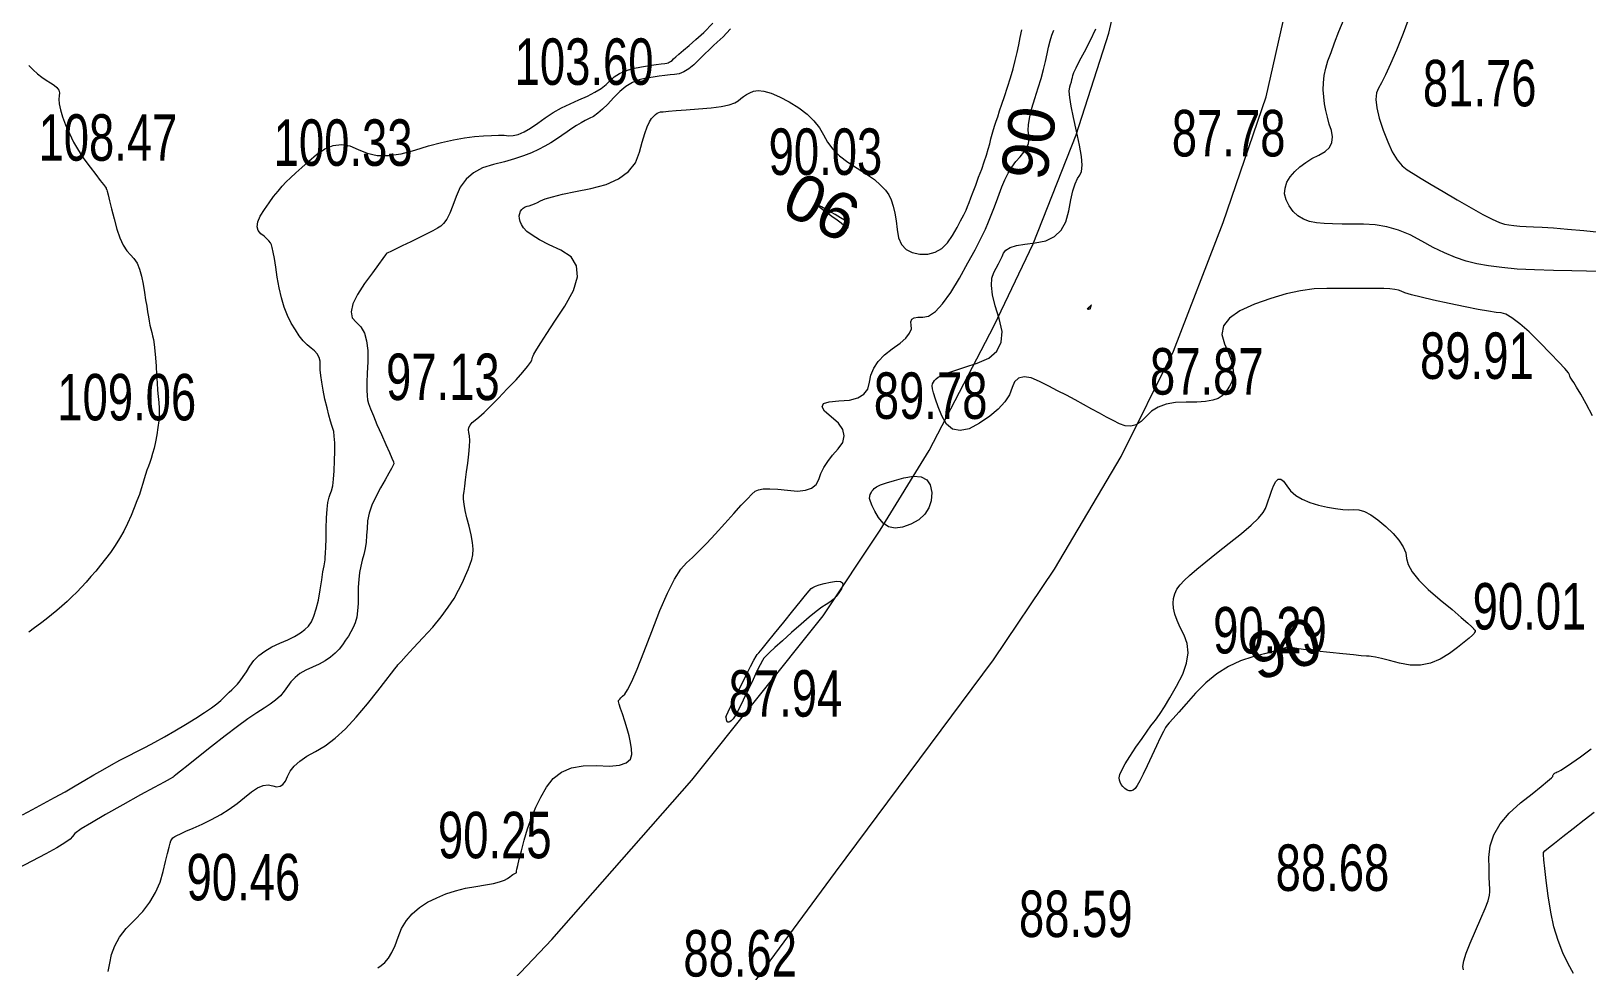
# Model space of a CAD drawing. Header units: metres. Extents: x 431006 to 434411, y 2469261 to 2473208.
# Drawn here: x 433468.8 to 433602.7, y 2471875.3 to 2471955.8 of the extents above; entities that cross this region are included whole.
import ezdxf
from ezdxf.enums import TextEntityAlignment as Align

# ---------------------------------------------------------------- set-up
doc = ezdxf.new("R2010")
doc.units = ezdxf.units.M
doc.header["$MEASUREMENT"] = 0
for name, color, linetype, lineweight in [('CAO DO', 8, 'Continuous', 18), ('duong nhua-ks', 8, 'Continuous', 18), ('MH_DongMuc', 8, 'Continuous', 18), ('MH_DongMuc_Con', 8, 'Continuous', 18)]:
    doc.layers.add(name, color=color, linetype=linetype, lineweight=lineweight)
doc.styles.get("Standard").update_dxf_attribs({"font": 'arial.ttf'})

msp = doc.modelspace()

# ---------------------------------------------------------------- linework, layer by layer
at = {"layer": 'duong nhua-ks', "color": 8, "lineweight": 0}
for points in [[(433498.96, 2471862.2), (433513.62, 2471877.63), (433525.68, 2471891.33), (433536.97, 2471905.48), (433541.88, 2471912.86), (433546.11, 2471919.72), (433551.71, 2471930.47), (433555.07, 2471937.51), (433558.76, 2471946.9), (433561.59, 2471955.64), (433563.45, 2471963.77), (433565.3, 2471972.16), (433566.14, 2471980.21), (433567.17, 2471992.07), (433567.49, 2472005.1), (433568.45, 2472028.24), (433569.02, 2472038.16), (433569.94, 2472046.57), (433572.65, 2472057.37), (433576.5, 2472072.64), (433580.84, 2472084.92), (433593.98, 2472115.2)], [(433519.47, 2471858.22), (433538.03, 2471883.43), (433551.65, 2471901.7), (433556.9, 2471909.5), (433562.65, 2471919.21), (433567.15, 2471928.28), (433571.41, 2471939.35), (433575.14, 2471950.17), (433578.26, 2471964.06), (433580.28, 2471976.38), (433581.62, 2471994.14), (433582.29, 2472018.57), (433582.91, 2472032.17), (433585.08, 2472049.07), (433588.31, 2472061.95), (433594.83, 2472080.9), (433602.54, 2472098.28)]]:
    msp.add_lwpolyline(points, dxfattribs=at)
at = {"layer": 'MH_DongMuc', "color": 8, "lineweight": 0}
for points, elevation in [([(433468.04, 2471888.36), (433468.89, 2471888.81), (433469.83, 2471889.32), (433470.79, 2471889.84), (433471.71, 2471890.35), (433472.58, 2471890.85), (433473.41, 2471891.33), (433474.19, 2471891.79), (433474.94, 2471892.24), (433475.69, 2471892.66), (433476.43, 2471893.07), (433477.16, 2471893.45), (433477.89, 2471893.81), (433478.63, 2471894.19), (433479.42, 2471894.61), (433480.26, 2471895.07), (433481.15, 2471895.58), (433482.08, 2471896.14), (433482.97, 2471896.68), (433483.72, 2471897.16), (433484.32, 2471897.57), (433484.78, 2471897.91), (433485.1, 2471898.19), (433485.34, 2471898.44), (433485.59, 2471898.68), (433485.83, 2471898.91), (433486.06, 2471899.13), (433486.3, 2471899.35), (433486.54, 2471899.6), (433486.79, 2471899.9), (433487.05, 2471900.26), (433487.33, 2471900.67), (433487.62, 2471901.15), (433487.96, 2471901.63), (433488.39, 2471902.06), (433488.9, 2471902.46), (433489.51, 2471902.82), (433490.2, 2471903.13), (433490.88, 2471903.43), (433491.47, 2471903.72), (433491.97, 2471904.02), (433492.36, 2471904.31), (433492.66, 2471904.61), (433492.91, 2471904.97), (433493.13, 2471905.46), (433493.33, 2471906.09), (433493.51, 2471906.84), (433493.67, 2471907.72), (433493.8, 2471908.58), (433493.91, 2471909.27), (433494, 2471909.79), (433494.06, 2471910.14), (433494.09, 2471910.32), (433494.11, 2471910.51), (433494.13, 2471910.87), (433494.15, 2471911.4), (433494.17, 2471912.12), (433494.19, 2471913.01), (433494.22, 2471913.91), (433494.26, 2471914.66), (433494.33, 2471915.25), (433494.43, 2471915.69), (433494.54, 2471915.97), (433494.65, 2471916.26), (433494.75, 2471916.68), (433494.82, 2471917.25), (433494.87, 2471917.96), (433494.91, 2471918.82), (433494.92, 2471919.67), (433494.92, 2471920.38), (433494.88, 2471920.94), (433494.83, 2471921.35), (433494.76, 2471921.62), (433494.66, 2471921.87), (433494.55, 2471922.25), (433494.41, 2471922.76), (433494.26, 2471923.39), (433494.08, 2471924.14), (433493.92, 2471924.91), (433493.8, 2471925.59), (433493.72, 2471926.18), (433493.68, 2471926.67), (433493.68, 2471927.07), (433493.66, 2471927.42), (433493.57, 2471927.73), (433493.42, 2471928.03), (433493.19, 2471928.29), (433492.89, 2471928.53), (433492.55, 2471928.8), (433492.21, 2471929.15), (433491.87, 2471929.58), (433491.53, 2471930.09), (433491.18, 2471930.67), (433490.86, 2471931.33), (433490.57, 2471932.06), (433490.33, 2471932.85), (433490.13, 2471933.71), (433489.97, 2471934.64), (433489.84, 2471935.51), (433489.72, 2471936.23), (433489.62, 2471936.79), (433489.54, 2471937.19), (433489.47, 2471937.42), (433489.39, 2471937.58), (433489.26, 2471937.76), (433489.08, 2471937.95), (433488.85, 2471938.16), (433488.57, 2471938.38), (433488.34, 2471938.64), (433488.25, 2471938.98), (433488.31, 2471939.4), (433488.51, 2471939.89), (433488.86, 2471940.46), (433489.27, 2471941.04), (433489.66, 2471941.57), (433490.04, 2471942.04), (433490.4, 2471942.46), (433490.74, 2471942.83), (433491.11, 2471943.2), (433491.56, 2471943.62), (433492.08, 2471944.09), (433492.68, 2471944.61), (433493.35, 2471945.19), (433494.07, 2471945.68), (433494.78, 2471945.98), (433495.49, 2471946.07), (433496.21, 2471945.95), (433496.93, 2471945.64), (433497.7, 2471945.3), (433498.57, 2471945.12), (433499.55, 2471945.11), (433500.63, 2471945.26), (433501.81, 2471945.57), (433503, 2471945.93), (433504.11, 2471946.23), (433505.14, 2471946.46), (433506.09, 2471946.63), (433506.96, 2471946.74), (433507.74, 2471946.8), (433508.42, 2471946.84), (433509.01, 2471946.86), (433509.51, 2471946.85), (433509.91, 2471946.81), (433510.29, 2471946.82), (433510.73, 2471946.93), (433511.23, 2471947.15), (433511.78, 2471947.47), (433512.4, 2471947.9), (433513.05, 2471948.36), (433513.74, 2471948.8), (433514.45, 2471949.2), (433515.18, 2471949.57), (433515.95, 2471949.91), (433516.68, 2471950.23), (433517.31, 2471950.56), (433517.85, 2471950.89), (433518.3, 2471951.23), (433518.65, 2471951.57), (433518.99, 2471951.89), (433519.44, 2471952.17), (433519.97, 2471952.4), (433520.6, 2471952.59), (433521.33, 2471952.74), (433522.03, 2471952.85), (433522.6, 2471952.94), (433523.04, 2471953), (433523.34, 2471953.04), (433523.51, 2471953.06), (433523.62, 2471953.08), (433523.73, 2471953.13), (433523.84, 2471953.2), (433523.97, 2471953.3), (433524.09, 2471953.42), (433524.28, 2471953.59), (433524.56, 2471953.84), (433524.95, 2471954.18), (433525.43, 2471954.59), (433526.02, 2471955.08), (433526.71, 2471955.7), (433527.48, 2471956.5)], 100), ([(433498.62, 2471875.18), (433498.92, 2471875.38), (433499.24, 2471875.64), (433499.55, 2471876.01), (433499.84, 2471876.5), (433500.12, 2471877.11), (433500.38, 2471877.83), (433500.68, 2471878.58), (433501.09, 2471879.25), (433501.6, 2471879.85), (433502.21, 2471880.38), (433502.92, 2471880.83), (433503.7, 2471881.22), (433504.5, 2471881.55), (433505.33, 2471881.83), (433506.18, 2471882.04), (433507.06, 2471882.2), (433507.89, 2471882.33), (433508.58, 2471882.46), (433509.12, 2471882.6), (433509.53, 2471882.74), (433509.8, 2471882.88), (433509.99, 2471883.02), (433510.14, 2471883.13), (433510.27, 2471883.21), (433510.37, 2471883.27), (433510.44, 2471883.31), (433510.49, 2471883.33), (433510.53, 2471883.36), (433510.56, 2471883.4), (433510.57, 2471883.45), (433510.57, 2471883.51), (433510.6, 2471883.67), (433510.68, 2471884.01), (433510.81, 2471884.54), (433511, 2471885.26), (433511.24, 2471886.17), (433511.53, 2471887.15), (433511.86, 2471888.1), (433512.25, 2471889.01), (433512.68, 2471889.89), (433513.15, 2471890.74), (433513.73, 2471891.48), (433514.44, 2471892.03), (433515.31, 2471892.4), (433516.31, 2471892.59), (433517.47, 2471892.6), (433518.57, 2471892.56), (433519.43, 2471892.64), (433520.03, 2471892.83), (433520.39, 2471893.14), (433520.51, 2471893.55), (433520.47, 2471894.05), (433520.4, 2471894.58), (433520.27, 2471895.15), (433520.11, 2471895.77), (433519.9, 2471896.42), (433519.69, 2471897.04), (433519.53, 2471897.52), (433519.42, 2471897.87), (433519.36, 2471898.1), (433519.35, 2471898.19), (433519.39, 2471898.24), (433519.46, 2471898.32), (433519.56, 2471898.43), (433519.71, 2471898.57), (433519.89, 2471898.74), (433520.14, 2471899.11), (433520.5, 2471899.83), (433520.97, 2471900.91), (433521.54, 2471902.35), (433522.22, 2471904.14), (433522.92, 2471905.95), (433523.57, 2471907.45), (433524.17, 2471908.63), (433524.72, 2471909.5), (433525.21, 2471910.05), (433525.72, 2471910.5), (433526.3, 2471911.07), (433526.95, 2471911.74), (433527.69, 2471912.53), (433528.5, 2471913.43), (433529.28, 2471914.3), (433529.93, 2471915.02), (433530.46, 2471915.57), (433530.85, 2471915.97), (433531.12, 2471916.21), (433531.4, 2471916.33), (433531.82, 2471916.41), (433532.38, 2471916.42), (433533.08, 2471916.38), (433533.92, 2471916.29), (433534.76, 2471916.23), (433535.45, 2471916.29), (433535.98, 2471916.48), (433536.37, 2471916.79), (433536.6, 2471917.23), (433536.79, 2471917.74), (433537.05, 2471918.25), (433537.39, 2471918.78), (433537.79, 2471919.32), (433538.27, 2471919.86), (433538.66, 2471920.42), (433538.79, 2471920.97), (433538.67, 2471921.52), (433538.3, 2471922.07), (433537.67, 2471922.61), (433537.1, 2471923.1), (433536.88, 2471923.49), (433537.01, 2471923.76), (433537.49, 2471923.92), (433538.32, 2471923.98), (433539.24, 2471924.05), (433539.96, 2471924.24), (433540.49, 2471924.56), (433540.82, 2471925.01), (433540.96, 2471925.59), (433541.08, 2471926.21), (433541.33, 2471926.81), (433541.72, 2471927.39), (433542.26, 2471927.94), (433542.93, 2471928.46), (433543.6, 2471928.95), (433544.09, 2471929.4), (433544.42, 2471929.82), (433544.58, 2471930.19), (433544.57, 2471930.52), (433544.54, 2471930.8), (433544.62, 2471931.01), (433544.82, 2471931.14), (433545.13, 2471931.2), (433545.55, 2471931.19), (433546.06, 2471931.29), (433546.64, 2471931.67), (433547.27, 2471932.35), (433547.97, 2471933.31), (433548.72, 2471934.55), (433549.45, 2471935.86), (433550.07, 2471937), (433550.57, 2471937.97), (433550.96, 2471938.77), (433551.23, 2471939.41), (433551.45, 2471939.98), (433551.67, 2471940.56), (433551.9, 2471941.16), (433552.13, 2471941.77), (433552.37, 2471942.41), (433552.63, 2471943.02), (433552.91, 2471943.59), (433553.23, 2471944.11), (433553.57, 2471944.58), (433553.94, 2471945), (433554.27, 2471945.4), (433554.51, 2471945.78), (433554.66, 2471946.15), (433554.72, 2471946.51), (433554.68, 2471946.87), (433554.63, 2471947.27), (433554.67, 2471947.79), (433554.77, 2471948.43), (433554.96, 2471949.17), (433555.22, 2471950.03), (433555.5, 2471950.92), (433555.74, 2471951.74), (433555.95, 2471952.51), (433556.12, 2471953.21), (433556.26, 2471953.85), (433556.38, 2471954.44), (433556.52, 2471954.97), (433556.67, 2471955.46), (433556.84, 2471955.89)], 90), ([(433536.85, 2471940.69), (433536.55, 2471940.84), (433536.51, 2471940.82), (433536.73, 2471940.64), (433537.19, 2471940.29), (433537.74, 2471939.9), (433538.18, 2471939.57), (433538.53, 2471939.31), (433538.77, 2471939.11), (433538.92, 2471938.98), (433539, 2471938.9), (433539.06, 2471938.87), (433539.1, 2471938.89), (433539.12, 2471938.95), (433539.12, 2471939.05), (433539.11, 2471939.16), (433539.1, 2471939.25), (433539.1, 2471939.32), (433539.09, 2471939.36), (433539.09, 2471939.38), (433539.02, 2471939.43), (433538.81, 2471939.55), (433538.47, 2471939.75), (433538, 2471940.02), (433537.39, 2471940.38), (433536.85, 2471940.69)], 90), ([(433576.7, 2471902.69), (433576.34, 2471902.57), (433575.77, 2471902.42), (433574.99, 2471902.21), (433573.99, 2471901.96), (433572.92, 2471901.62), (433571.88, 2471901.13), (433570.89, 2471900.5), (433569.94, 2471899.73), (433569.04, 2471898.82), (433568.24, 2471897.92), (433567.6, 2471897.2), (433567.11, 2471896.65), (433566.78, 2471896.28), (433566.6, 2471896.08), (433566.47, 2471895.88), (433566.28, 2471895.52), (433566.01, 2471894.99), (433565.69, 2471894.3), (433565.29, 2471893.44), (433564.89, 2471892.57), (433564.54, 2471891.85), (433564.25, 2471891.29), (433564.02, 2471890.89), (433563.84, 2471890.63), (433563.68, 2471890.49), (433563.51, 2471890.42), (433563.34, 2471890.42), (433563.16, 2471890.49), (433562.96, 2471890.62), (433562.79, 2471890.79), (433562.65, 2471890.97), (433562.55, 2471891.16), (433562.49, 2471891.35), (433562.46, 2471891.55), (433562.52, 2471891.82), (433562.69, 2471892.21), (433562.98, 2471892.74), (433563.38, 2471893.39), (433563.9, 2471894.17), (433564.44, 2471894.94), (433564.87, 2471895.56), (433565.21, 2471896.03), (433565.45, 2471896.34), (433565.59, 2471896.51), (433565.74, 2471896.7), (433566, 2471897.08), (433566.36, 2471897.66), (433566.83, 2471898.44), (433567.41, 2471899.42), (433567.94, 2471900.46), (433568.27, 2471901.41), (433568.4, 2471902.29), (433568.33, 2471903.1), (433568.06, 2471903.82), (433567.72, 2471904.48), (433567.46, 2471905.09), (433567.27, 2471905.64), (433567.15, 2471906.14), (433567.11, 2471906.58), (433567.14, 2471906.99), (433567.25, 2471907.39), (433567.44, 2471907.78), (433567.71, 2471908.16), (433568.06, 2471908.54), (433568.53, 2471908.96), (433569.15, 2471909.49), (433569.93, 2471910.13), (433570.86, 2471910.87), (433571.95, 2471911.73), (433573, 2471912.57), (433573.84, 2471913.3), (433574.47, 2471913.9), (433574.88, 2471914.38), (433575.08, 2471914.73), (433575.18, 2471915.04), (433575.3, 2471915.39), (433575.43, 2471915.78), (433575.59, 2471916.21), (433575.76, 2471916.67), (433575.95, 2471917.06), (433576.15, 2471917.25), (433576.38, 2471917.26), (433576.63, 2471917.07), (433576.9, 2471916.69), (433577.23, 2471916.25), (433577.67, 2471915.85), (433578.22, 2471915.52), (433578.88, 2471915.24), (433579.64, 2471915.01), (433580.42, 2471914.84), (433581.11, 2471914.72), (433581.72, 2471914.64), (433582.24, 2471914.61), (433582.68, 2471914.63), (433583.1, 2471914.61), (433583.59, 2471914.46), (433584.14, 2471914.17), (433584.75, 2471913.74), (433585.43, 2471913.19), (433586.06, 2471912.58), (433586.56, 2471912), (433586.92, 2471911.44), (433587.14, 2471910.92), (433587.22, 2471910.42), (433587.35, 2471909.9), (433587.7, 2471909.28), (433588.27, 2471908.57), (433589.07, 2471907.76), (433590.1, 2471906.87), (433591.13, 2471906.02), (433591.93, 2471905.35), (433592.5, 2471904.86), (433592.84, 2471904.55), (433592.96, 2471904.43), (433592.97, 2471904.39), (433592.98, 2471904.36), (433593.01, 2471904.33), (433593.04, 2471904.31), (433593.08, 2471904.29), (433593.12, 2471904.26), (433593.13, 2471904.21), (433593.12, 2471904.15), (433593.08, 2471904.06), (433593.03, 2471903.96), (433592.89, 2471903.81), (433592.6, 2471903.56), (433592.18, 2471903.21), (433591.61, 2471902.77), (433590.9, 2471902.24), (433590.11, 2471901.75), (433589.28, 2471901.42), (433588.42, 2471901.25), (433587.53, 2471901.25), (433586.61, 2471901.42), (433585.75, 2471901.64), (433585.06, 2471901.81), (433584.54, 2471901.93), (433584.18, 2471902), (433583.99, 2471902.01), (433583.76, 2471902.02), (433583.32, 2471902.05), (433582.64, 2471902.12), (433581.74, 2471902.21), (433580.61, 2471902.33), (433579.49, 2471902.46), (433578.58, 2471902.57), (433577.91, 2471902.65), (433577.46, 2471902.72), (433577.24, 2471902.77), (433577.13, 2471902.8), (433577.04, 2471902.81), (433576.96, 2471902.81), (433576.9, 2471902.79), (433576.85, 2471902.75), (433576.7, 2471902.69)], 90)]:
    msp.add_lwpolyline(points, dxfattribs=dict(at, elevation=elevation))
at = {"layer": 'MH_DongMuc_Con', "color": 8, "lineweight": 0}
for points, elevation in [([(433587.53, 2471957.24), (433586.93, 2471955.62), (433586.34, 2471954.19), (433585.83, 2471953), (433585.4, 2471952.06), (433585.05, 2471951.36), (433584.79, 2471950.9), (433584.62, 2471950.49), (433584.58, 2471949.92), (433584.66, 2471949.2), (433584.87, 2471948.32), (433585.2, 2471947.3), (433585.59, 2471946.28), (433585.99, 2471945.43), (433586.41, 2471944.74), (433586.83, 2471944.22), (433587.26, 2471943.87), (433587.78, 2471943.56), (433588.47, 2471943.14), (433589.34, 2471942.62), (433590.37, 2471942.01), (433591.58, 2471941.29), (433592.78, 2471940.6), (433593.78, 2471940.04), (433594.6, 2471939.62), (433595.23, 2471939.34), (433595.66, 2471939.2), (433596.03, 2471939.13), (433596.46, 2471939.08), (433596.96, 2471939.03), (433597.52, 2471939), (433598.14, 2471938.98), (433598.9, 2471938.95), (433599.87, 2471938.88), (433601.07, 2471938.78), (433602.47, 2471938.64), (433604.1, 2471938.47)], 84), ([(433529, 2471956.01), (433528.67, 2471955.63), (433528.38, 2471955.32), (433528.12, 2471955.09), (433527.85, 2471954.86), (433527.54, 2471954.57), (433527.18, 2471954.22), (433526.77, 2471953.82), (433526.31, 2471953.36), (433525.85, 2471952.92), (433525.4, 2471952.57), (433524.98, 2471952.32), (433524.58, 2471952.15), (433524.19, 2471952.08), (433523.8, 2471952.04), (433523.36, 2471952), (433522.87, 2471951.93), (433522.33, 2471951.86), (433521.74, 2471951.77), (433521.14, 2471951.62), (433520.56, 2471951.38), (433520, 2471951.04), (433519.46, 2471950.61), (433518.94, 2471950.08), (433518.45, 2471949.54), (433517.99, 2471949.1), (433517.57, 2471948.74), (433517.19, 2471948.47), (433516.83, 2471948.28), (433516.49, 2471948.13), (433516.13, 2471947.93), (433515.75, 2471947.7), (433515.35, 2471947.44), (433514.93, 2471947.14), (433514.49, 2471946.82), (433514.03, 2471946.52), (433513.53, 2471946.21), (433513.01, 2471945.92), (433512.46, 2471945.63), (433511.86, 2471945.35), (433511.17, 2471945.08), (433510.39, 2471944.82), (433509.53, 2471944.57), (433508.58, 2471944.33), (433507.65, 2471944.04), (433506.87, 2471943.61), (433506.23, 2471943.07), (433505.73, 2471942.39), (433505.38, 2471941.59), (433505.09, 2471940.8), (433504.82, 2471940.15), (433504.56, 2471939.64), (433504.3, 2471939.27), (433504.06, 2471939.04), (433503.77, 2471938.86), (433503.36, 2471938.63), (433502.84, 2471938.36), (433502.21, 2471938.04), (433501.46, 2471937.67), (433500.73, 2471937.33), (433500.16, 2471937.05), (433499.75, 2471936.86), (433499.5, 2471936.74), (433499.41, 2471936.69), (433499.4, 2471936.69), (433499.39, 2471936.68), (433499.39, 2471936.68), (433499.38, 2471936.67), (433499.38, 2471936.67), (433499.3, 2471936.56), (433499.07, 2471936.25), (433498.7, 2471935.73), (433498.17, 2471935.01), (433497.49, 2471934.09), (433496.87, 2471933.14), (433496.48, 2471932.33), (433496.33, 2471931.66), (433496.43, 2471931.13), (433496.77, 2471930.75), (433497.17, 2471930.36), (433497.47, 2471929.83), (433497.67, 2471929.15), (433497.77, 2471928.32), (433497.76, 2471927.34), (433497.71, 2471926.37), (433497.68, 2471925.56), (433497.68, 2471924.9), (433497.7, 2471924.42), (433497.75, 2471924.09), (433497.84, 2471923.77), (433498.01, 2471923.31), (433498.25, 2471922.71), (433498.56, 2471921.97), (433498.95, 2471921.09), (433499.33, 2471920.23), (433499.63, 2471919.55), (433499.84, 2471919.05), (433499.97, 2471918.73), (433500.01, 2471918.58), (433499.96, 2471918.45), (433499.82, 2471918.18), (433499.59, 2471917.76), (433499.27, 2471917.2), (433498.86, 2471916.5), (433498.45, 2471915.74), (433498.13, 2471915.01), (433497.89, 2471914.31), (433497.75, 2471913.65), (433497.7, 2471913.01), (433497.67, 2471912.4), (433497.62, 2471911.83), (433497.54, 2471911.28), (433497.43, 2471910.76), (433497.29, 2471910.27), (433497.16, 2471909.77), (433497.06, 2471909.22), (433496.99, 2471908.61), (433496.95, 2471907.95), (433496.95, 2471907.24), (433496.94, 2471906.54), (433496.89, 2471905.92), (433496.81, 2471905.37), (433496.68, 2471904.89), (433496.51, 2471904.48), (433496.32, 2471904.12), (433496.1, 2471903.75), (433495.85, 2471903.38), (433495.58, 2471903), (433495.29, 2471902.62), (433494.96, 2471902.26), (433494.56, 2471901.92), (433494.1, 2471901.61), (433493.59, 2471901.33), (433493.01, 2471901.07), (433492.44, 2471900.81), (433491.93, 2471900.51), (433491.5, 2471900.17), (433491.15, 2471899.81), (433490.86, 2471899.4), (433490.58, 2471898.99), (433490.24, 2471898.59), (433489.83, 2471898.22), (433489.37, 2471897.87), (433488.84, 2471897.54), (433488.21, 2471897.15), (433487.44, 2471896.62), (433486.54, 2471895.96), (433485.49, 2471895.17), (433484.31, 2471894.24), (433483.18, 2471893.34), (433482.29, 2471892.64), (433481.65, 2471892.13), (433481.25, 2471891.81), (433481.09, 2471891.68), (433481.06, 2471891.65), (433481.03, 2471891.63), (433481, 2471891.61), (433480.97, 2471891.59), (433480.94, 2471891.58), (433480.74, 2471891.47), (433480.22, 2471891.18), (433479.37, 2471890.72), (433478.19, 2471890.07), (433476.68, 2471889.23), (433475.17, 2471888.38), (433473.97, 2471887.68), (433473.1, 2471887.14), (433472.55, 2471886.74), (433472.33, 2471886.49), (433472.13, 2471886.27), (433471.69, 2471885.95), (433470.99, 2471885.52), (433470.04, 2471884.99), (433468.84, 2471884.36), (433467.62, 2471883.74)], 98), ([(433475.42, 2471874.88), (433475.55, 2471875.58), (433475.69, 2471876.34), (433475.98, 2471877.09), (433476.4, 2471877.84), (433476.97, 2471878.57), (433477.68, 2471879.3), (433478.39, 2471880.04), (433479, 2471880.83), (433479.5, 2471881.67), (433479.89, 2471882.55), (433480.16, 2471883.48), (433480.36, 2471884.34), (433480.53, 2471885.04), (433480.66, 2471885.57), (433480.76, 2471885.92), (433480.81, 2471886.11), (433480.86, 2471886.21), (433480.92, 2471886.3), (433480.98, 2471886.38), (433481.06, 2471886.45), (433481.15, 2471886.5), (433481.31, 2471886.59), (433481.63, 2471886.73), (433482.1, 2471886.94), (433482.72, 2471887.22), (433483.5, 2471887.56), (433484.32, 2471887.95), (433485.1, 2471888.38), (433485.83, 2471888.84), (433486.52, 2471889.33), (433487.15, 2471889.85), (433487.74, 2471890.33), (433488.28, 2471890.67), (433488.76, 2471890.87), (433489.2, 2471890.93), (433489.58, 2471890.86), (433489.91, 2471890.78), (433490.21, 2471890.82), (433490.46, 2471890.98), (433490.68, 2471891.26), (433490.86, 2471891.66), (433491.08, 2471892.12), (433491.43, 2471892.56), (433491.92, 2471892.99), (433492.53, 2471893.41), (433493.27, 2471893.82), (433494.09, 2471894.3), (433494.95, 2471894.95), (433495.84, 2471895.77), (433496.77, 2471896.76), (433497.73, 2471897.92), (433498.62, 2471899.04), (433499.31, 2471899.92), (433499.8, 2471900.54), (433500.1, 2471900.93), (433500.21, 2471901.06), (433500.22, 2471901.07), (433500.23, 2471901.09), (433500.24, 2471901.1), (433500.25, 2471901.12), (433500.26, 2471901.14), (433500.36, 2471901.26), (433500.63, 2471901.56), (433501.08, 2471902.05), (433501.71, 2471902.73), (433502.52, 2471903.59), (433503.36, 2471904.52), (433504.08, 2471905.4), (433504.7, 2471906.22), (433505.2, 2471906.99), (433505.59, 2471907.7), (433505.91, 2471908.36), (433506.18, 2471908.95), (433506.41, 2471909.47), (433506.59, 2471909.93), (433506.73, 2471910.33), (433506.81, 2471910.73), (433506.83, 2471911.22), (433506.78, 2471911.8), (433506.67, 2471912.45), (433506.49, 2471913.2), (433506.3, 2471913.93), (433506.16, 2471914.56), (433506.07, 2471915.1), (433506.02, 2471915.53), (433506.02, 2471915.86), (433506.06, 2471916.2), (433506.11, 2471916.64), (433506.18, 2471917.2), (433506.27, 2471917.87), (433506.38, 2471918.64), (433506.48, 2471919.41), (433506.54, 2471920.06), (433506.56, 2471920.58), (433506.54, 2471920.99), (433506.48, 2471921.27), (433506.44, 2471921.49), (433506.48, 2471921.7), (433506.58, 2471921.91), (433506.76, 2471922.12), (433507, 2471922.33), (433507.34, 2471922.6), (433507.79, 2471923), (433508.34, 2471923.54), (433509.01, 2471924.21), (433509.78, 2471925.02), (433510.53, 2471925.81), (433511.11, 2471926.46), (433511.53, 2471926.96), (433511.79, 2471927.3), (433511.89, 2471927.49), (433511.91, 2471927.61), (433511.95, 2471927.74), (433512, 2471927.88), (433512.07, 2471928.02), (433512.15, 2471928.16), (433512.33, 2471928.44), (433512.68, 2471928.98), (433513.19, 2471929.78), (433513.88, 2471930.84), (433514.74, 2471932.15), (433515.49, 2471933.5), (433515.82, 2471934.66), (433515.75, 2471935.62), (433515.27, 2471936.39), (433514.38, 2471936.97), (433513.38, 2471937.43), (433512.56, 2471937.85), (433511.91, 2471938.24), (433511.45, 2471938.58), (433511.17, 2471938.89), (433511, 2471939.17), (433510.88, 2471939.43), (433510.82, 2471939.68), (433510.81, 2471939.91), (433510.85, 2471940.12), (433510.93, 2471940.31), (433511.04, 2471940.47), (433511.16, 2471940.59), (433511.31, 2471940.68), (433511.48, 2471940.74), (433511.67, 2471940.79), (433511.88, 2471940.86), (433512.11, 2471940.96), (433512.37, 2471941.07), (433512.64, 2471941.21), (433513.04, 2471941.37), (433513.68, 2471941.55), (433514.54, 2471941.77), (433515.64, 2471942.01), (433516.96, 2471942.27), (433518.29, 2471942.62), (433519.37, 2471943.11), (433520.21, 2471943.73), (433520.81, 2471944.49), (433521.17, 2471945.39), (433521.4, 2471946.27), (433521.62, 2471947.01), (433521.83, 2471947.59), (433522.02, 2471948.02), (433522.2, 2471948.3), (433522.38, 2471948.48), (433522.54, 2471948.63), (433522.69, 2471948.74), (433522.84, 2471948.82), (433522.98, 2471948.86), (433523.21, 2471948.88), (433523.66, 2471948.92), (433524.31, 2471948.98), (433525.17, 2471949.04), (433526.25, 2471949.12), (433527.33, 2471949.22), (433528.21, 2471949.33), (433528.89, 2471949.47), (433529.38, 2471949.64), (433529.67, 2471949.82), (433529.88, 2471950.01), (433530.11, 2471950.19), (433530.38, 2471950.35), (433530.67, 2471950.5), (433530.99, 2471950.64), (433531.38, 2471950.71), (433531.88, 2471950.65), (433532.5, 2471950.47), (433533.22, 2471950.16), (433534.06, 2471949.72), (433534.89, 2471949.21), (433535.6, 2471948.67), (433536.19, 2471948.1), (433536.66, 2471947.5), (433537.01, 2471946.88), (433537.35, 2471946.25), (433537.82, 2471945.65), (433538.4, 2471945.07), (433539.09, 2471944.53), (433539.91, 2471944.01), (433540.71, 2471943.51), (433541.39, 2471943.03), (433541.93, 2471942.57), (433542.35, 2471942.14), (433542.63, 2471941.72), (433542.83, 2471941.28), (433543, 2471940.76), (433543.15, 2471940.16), (433543.26, 2471939.49), (433543.34, 2471938.74), (433543.47, 2471938.03), (433543.73, 2471937.46), (433544.13, 2471937.03), (433544.65, 2471936.75), (433545.31, 2471936.61), (433546, 2471936.62), (433546.63, 2471936.79), (433547.19, 2471937.11), (433547.69, 2471937.59), (433548.13, 2471938.23), (433548.51, 2471938.9), (433548.82, 2471939.48), (433549.08, 2471939.99), (433549.28, 2471940.4), (433549.42, 2471940.73), (433549.55, 2471941.06), (433549.71, 2471941.47), (433549.9, 2471941.98), (433550.12, 2471942.56), (433550.37, 2471943.24), (433550.63, 2471943.92), (433550.85, 2471944.56), (433551.04, 2471945.13), (433551.19, 2471945.66), (433551.32, 2471946.12), (433551.43, 2471946.55), (433551.54, 2471946.96), (433551.65, 2471947.35), (433551.76, 2471947.72), (433551.88, 2471948.06), (433552.01, 2471948.45), (433552.17, 2471948.94), (433552.37, 2471949.52), (433552.59, 2471950.2), (433552.85, 2471950.98), (433553.1, 2471951.79), (433553.33, 2471952.56), (433553.52, 2471953.29), (433553.69, 2471953.98), (433553.83, 2471954.64), (433553.95, 2471955.28), (433554.1, 2471955.92)], 92), ([(433603.24, 2471922.69), (433602.67, 2471923.73), (433602.21, 2471924.56), (433601.86, 2471925.18), (433601.62, 2471925.58), (433601.49, 2471925.77), (433601.41, 2471925.86), (433601.36, 2471925.94), (433601.31, 2471926.03), (433601.28, 2471926.13), (433601.26, 2471926.22), (433601.15, 2471926.41), (433600.84, 2471926.78), (433600.33, 2471927.33), (433599.61, 2471928.07), (433598.7, 2471929), (433597.76, 2471929.92), (433596.96, 2471930.63), (433596.29, 2471931.14), (433595.76, 2471931.45), (433595.37, 2471931.56), (433594.93, 2471931.6), (433594.27, 2471931.7), (433593.37, 2471931.86), (433592.25, 2471932.08), (433590.89, 2471932.37), (433589.55, 2471932.66), (433588.46, 2471932.91), (433587.64, 2471933.12), (433587.07, 2471933.29), (433586.76, 2471933.42), (433586.53, 2471933.52), (433586.21, 2471933.59), (433585.79, 2471933.64), (433585.27, 2471933.66), (433584.65, 2471933.67), (433583.95, 2471933.66), (433583.17, 2471933.66), (433582.31, 2471933.66), (433581.37, 2471933.66), (433580.36, 2471933.66), (433579.26, 2471933.62), (433578.09, 2471933.46), (433576.85, 2471933.19), (433575.52, 2471932.81), (433574.12, 2471932.32), (433572.87, 2471931.75), (433571.98, 2471931.12), (433571.46, 2471930.44), (433571.31, 2471929.7), (433571.53, 2471928.9), (433571.88, 2471928.12), (433572.13, 2471927.43), (433572.27, 2471926.84), (433572.31, 2471926.33), (433572.25, 2471925.93), (433572.13, 2471925.58), (433571.97, 2471925.25), (433571.78, 2471924.95), (433571.57, 2471924.67), (433571.33, 2471924.42), (433571, 2471924.2), (433570.53, 2471924.04), (433569.91, 2471923.93), (433569.15, 2471923.87), (433568.25, 2471923.87), (433567.33, 2471923.84), (433566.52, 2471923.71), (433565.83, 2471923.46), (433565.25, 2471923.11), (433564.78, 2471922.64), (433564.36, 2471922.2), (433563.92, 2471921.92), (433563.46, 2471921.8), (433562.98, 2471921.83), (433562.49, 2471922.01), (433561.96, 2471922.29), (433561.39, 2471922.6), (433560.77, 2471922.93), (433560.11, 2471923.29), (433559.41, 2471923.67), (433558.68, 2471924.07), (433557.93, 2471924.47), (433557.17, 2471924.86), (433556.4, 2471925.26), (433555.61, 2471925.66), (433554.88, 2471925.96), (433554.28, 2471926.06), (433553.81, 2471925.95), (433553.46, 2471925.64), (433553.25, 2471925.13), (433553.02, 2471924.51), (433552.62, 2471923.9), (433552.06, 2471923.28), (433551.34, 2471922.67), (433550.45, 2471922.06), (433549.55, 2471921.59), (433548.77, 2471921.43), (433548.12, 2471921.55), (433547.59, 2471921.98), (433547.19, 2471922.69), (433546.89, 2471923.49), (433546.65, 2471924.15), (433546.49, 2471924.67), (433546.4, 2471925.04), (433546.37, 2471925.28), (433546.4, 2471925.45), (433546.47, 2471925.6), (433546.57, 2471925.75), (433546.7, 2471925.89), (433546.87, 2471926.02), (433547.15, 2471926.17), (433547.63, 2471926.37), (433548.31, 2471926.61), (433549.18, 2471926.9), (433550.24, 2471927.23), (433551.25, 2471927.67), (433551.94, 2471928.27), (433552.32, 2471929.04), (433552.38, 2471929.97), (433552.13, 2471931.07), (433551.78, 2471932.17), (433551.56, 2471933.12), (433551.47, 2471933.91), (433551.51, 2471934.55), (433551.67, 2471935.03), (433551.89, 2471935.42), (433552.08, 2471935.78), (433552.25, 2471936.12), (433552.39, 2471936.43), (433552.51, 2471936.71), (433552.7, 2471936.97), (433553.07, 2471937.18), (433553.62, 2471937.36), (433554.34, 2471937.49), (433555.24, 2471937.59), (433556.15, 2471937.76), (433556.89, 2471938.13), (433557.47, 2471938.68), (433557.89, 2471939.41), (433558.14, 2471940.34), (433558.31, 2471941.28), (433558.49, 2471942.06), (433558.68, 2471942.67), (433558.87, 2471943.13), (433559.07, 2471943.42), (433559.23, 2471943.74), (433559.28, 2471944.28), (433559.22, 2471945.03), (433559.06, 2471946), (433558.8, 2471947.19), (433558.53, 2471948.37), (433558.33, 2471949.35), (433558.21, 2471950.11), (433558.17, 2471950.66), (433558.21, 2471951.01), (433558.28, 2471951.23), (433558.35, 2471951.45), (433558.4, 2471951.64), (433558.44, 2471951.82), (433558.48, 2471951.99), (433558.56, 2471952.24), (433558.76, 2471952.66), (433559.06, 2471953.26), (433559.47, 2471954.04), (433559.98, 2471954.99), (433560.47, 2471956.01)], 88), ([(433603.63, 2471935.12), (433602.7, 2471935.14), (433601.45, 2471935.17), (433599.87, 2471935.21), (433598.22, 2471935.26), (433596.74, 2471935.34), (433595.42, 2471935.46), (433594.26, 2471935.6), (433593.27, 2471935.78), (433592.36, 2471936.02), (433591.43, 2471936.33), (433590.47, 2471936.72), (433589.5, 2471937.19), (433588.52, 2471937.74), (433587.52, 2471938.28), (433586.52, 2471938.69), (433585.52, 2471938.98), (433584.52, 2471939.15), (433583.51, 2471939.19), (433582.55, 2471939.19), (433581.66, 2471939.2), (433580.85, 2471939.22), (433580.11, 2471939.26), (433579.46, 2471939.31), (433578.86, 2471939.42), (433578.33, 2471939.62), (433577.86, 2471939.91), (433577.45, 2471940.3), (433577.1, 2471940.78), (433576.84, 2471941.3), (433576.72, 2471941.81), (433576.75, 2471942.31), (433576.91, 2471942.8), (433577.2, 2471943.28), (433577.6, 2471943.73), (433578.04, 2471944.14), (433578.53, 2471944.51), (433579.07, 2471944.84), (433579.67, 2471945.14), (433580.2, 2471945.44), (433580.58, 2471945.8), (433580.79, 2471946.23), (433580.84, 2471946.71), (433580.74, 2471947.25), (433580.56, 2471947.82), (433580.4, 2471948.4), (433580.27, 2471948.98), (433580.16, 2471949.57), (433580.08, 2471950.16), (433580.03, 2471950.76), (433580.05, 2471951.37), (433580.13, 2471951.99), (433580.26, 2471952.63), (433580.45, 2471953.27), (433580.71, 2471953.98), (433581.02, 2471954.82), (433581.39, 2471955.78), (433581.83, 2471956.87)], 86), ([(433468.57, 2471952.86), (433468.95, 2471952.48), (433469.33, 2471952.14), (433469.7, 2471951.84), (433470.07, 2471951.58), (433470.44, 2471951.36), (433470.77, 2471951.16), (433471, 2471950.95), (433471.15, 2471950.73), (433471.21, 2471950.5), (433471.19, 2471950.25), (433471.15, 2471949.95), (433471.19, 2471949.55), (433471.31, 2471949.05), (433471.49, 2471948.45), (433471.75, 2471947.75), (433472.07, 2471947.01), (433472.44, 2471946.27), (433472.86, 2471945.54), (433473.33, 2471944.82), (433473.86, 2471944.1), (433474.35, 2471943.46), (433474.73, 2471942.96), (433475.01, 2471942.6), (433475.18, 2471942.37), (433475.24, 2471942.29), (433475.24, 2471942.27), (433475.25, 2471942.25), (433475.26, 2471942.22), (433475.27, 2471942.19), (433475.29, 2471942.16), (433475.33, 2471942.03), (433475.41, 2471941.71), (433475.54, 2471941.21), (433475.71, 2471940.53), (433475.92, 2471939.66), (433476.17, 2471938.77), (433476.43, 2471938.02), (433476.71, 2471937.4), (433477.01, 2471936.91), (433477.33, 2471936.57), (433477.63, 2471936.24), (433477.9, 2471935.83), (433478.12, 2471935.32), (433478.29, 2471934.72), (433478.43, 2471934.03), (433478.54, 2471933.33), (433478.64, 2471932.7), (433478.73, 2471932.14), (433478.81, 2471931.65), (433478.88, 2471931.23), (433478.94, 2471930.86), (433479.01, 2471930.51), (433479.09, 2471930.18), (433479.16, 2471929.88), (433479.24, 2471929.59), (433479.31, 2471929.26), (433479.38, 2471928.84), (433479.44, 2471928.31), (433479.49, 2471927.69), (433479.54, 2471926.97), (433479.58, 2471926.22), (433479.62, 2471925.54), (433479.67, 2471924.92), (433479.71, 2471924.36), (433479.77, 2471923.85), (433479.8, 2471923.36), (433479.8, 2471922.84), (433479.77, 2471922.28), (433479.7, 2471921.7), (433479.6, 2471921.07), (433479.48, 2471920.47), (433479.36, 2471919.93), (433479.24, 2471919.45), (433479.12, 2471919.04), (433479, 2471918.69), (433478.87, 2471918.36), (433478.75, 2471918.02), (433478.63, 2471917.65), (433478.51, 2471917.27), (433478.4, 2471916.87), (433478.26, 2471916.43), (433478.1, 2471915.93), (433477.89, 2471915.38), (433477.66, 2471914.77), (433477.39, 2471914.11), (433477.09, 2471913.44), (433476.76, 2471912.78), (433476.4, 2471912.15), (433476.01, 2471911.54), (433475.6, 2471910.95), (433475.17, 2471910.39), (433474.75, 2471909.85), (433474.34, 2471909.34), (433473.93, 2471908.86), (433473.52, 2471908.39), (433473.12, 2471907.95), (433472.71, 2471907.53), (433472.29, 2471907.11), (433471.87, 2471906.72), (433471.43, 2471906.33), (433470.99, 2471905.96), (433470.53, 2471905.58), (433470.06, 2471905.21), (433469.58, 2471904.83), (433469.07, 2471904.45), (433468.59, 2471904.08)], 106), ([(433559.92, 2471932.08), (433559.9, 2471932.06), (433559.87, 2471932.04), (433559.83, 2471932.02), (433559.79, 2471931.98), (433559.75, 2471931.95), (433559.72, 2471931.92), (433559.73, 2471931.91), (433559.75, 2471931.9), (433559.79, 2471931.89), (433559.84, 2471931.89), (433559.89, 2471931.9), (433559.92, 2471931.9), (433559.95, 2471931.91), (433559.97, 2471931.92), (433559.99, 2471931.93), (433560, 2471931.95), (433560.01, 2471931.97), (433560.01, 2471931.98), (433560.01, 2471932), (433560.01, 2471932.03), (433560.02, 2471932.06), (433560.03, 2471932.09), (433560.05, 2471932.13), (433560.07, 2471932.18), (433560.08, 2471932.22), (433560.09, 2471932.24), (433560.08, 2471932.24), (433560.06, 2471932.23), (433560.03, 2471932.2), (433559.99, 2471932.17), (433559.96, 2471932.14), (433559.94, 2471932.11), (433559.93, 2471932.1), (433559.92, 2471932.09), (433559.92, 2471932.08)], 88), ([(433543.82, 2471913.11), (433543.18, 2471913.04), (433542.62, 2471913.16), (433542.15, 2471913.47), (433541.75, 2471913.96), (433541.44, 2471914.5), (433541.21, 2471914.96), (433541.05, 2471915.32), (433540.98, 2471915.6), (433540.99, 2471915.79), (433541.04, 2471915.94), (433541.11, 2471916.08), (433541.18, 2471916.21), (433541.28, 2471916.34), (433541.38, 2471916.46), (433541.58, 2471916.6), (433541.93, 2471916.75), (433542.44, 2471916.93), (433543.11, 2471917.14), (433543.94, 2471917.36), (433544.77, 2471917.5), (433545.42, 2471917.45), (433545.9, 2471917.19), (433546.2, 2471916.75), (433546.33, 2471916.1), (433546.29, 2471915.4), (433546.09, 2471914.77), (433545.74, 2471914.23), (433545.22, 2471913.76), (433544.54, 2471913.37), (433543.82, 2471913.11)], 88), ([(433536.86, 2471906.22), (433536.38, 2471905.86), (433535.78, 2471905.38), (433535.08, 2471904.78), (433534.26, 2471904.06), (433533.47, 2471903.34), (433532.83, 2471902.76), (433532.35, 2471902.32), (433532.03, 2471902.01), (433531.87, 2471901.83), (433531.75, 2471901.64), (433531.55, 2471901.27), (433531.28, 2471900.73), (433530.94, 2471900.01), (433530.52, 2471899.12), (433530.1, 2471898.23), (433529.74, 2471897.52), (433529.45, 2471896.98), (433529.22, 2471896.63), (433529.06, 2471896.45), (433528.94, 2471896.37), (433528.85, 2471896.34), (433528.77, 2471896.34), (433528.72, 2471896.37), (433528.69, 2471896.45), (433528.67, 2471896.54), (433528.65, 2471896.61), (433528.64, 2471896.67), (433528.63, 2471896.73), (433528.61, 2471896.76), (433528.65, 2471896.9), (433528.8, 2471897.23), (433529.05, 2471897.77), (433529.41, 2471898.51), (433529.88, 2471899.44), (433530.35, 2471900.38), (433530.73, 2471901.12), (433531.01, 2471901.67), (433531.2, 2471902.01), (433531.3, 2471902.16), (433531.43, 2471902.31), (433531.72, 2471902.66), (433532.18, 2471903.22), (433532.8, 2471903.98), (433533.58, 2471904.95), (433534.36, 2471905.91), (433534.99, 2471906.69), (433535.46, 2471907.27), (433535.78, 2471907.65), (433535.95, 2471907.84), (433536.08, 2471907.94), (433536.32, 2471908.04), (433536.65, 2471908.15), (433537.08, 2471908.27), (433537.62, 2471908.39), (433538.12, 2471908.47), (433538.46, 2471908.45), (433538.65, 2471908.34), (433538.68, 2471908.12), (433538.55, 2471907.81), (433538.34, 2471907.46), (433538.1, 2471907.15), (433537.83, 2471906.88), (433537.55, 2471906.65), (433537.24, 2471906.46), (433536.86, 2471906.22)], 88), ([(433592.11, 2471875.03), (433592.06, 2471875.31), (433592.14, 2471875.78), (433592.34, 2471876.45), (433592.68, 2471877.31), (433593.14, 2471878.37), (433593.61, 2471879.43), (433593.98, 2471880.3), (433594.23, 2471880.97), (433594.37, 2471881.45), (433594.4, 2471881.73), (433594.38, 2471882), (433594.36, 2471882.43), (433594.34, 2471883.03), (433594.33, 2471883.78), (433594.31, 2471884.7), (433594.41, 2471885.68), (433594.74, 2471886.64), (433595.28, 2471887.58), (433596.05, 2471888.49), (433597.04, 2471889.38), (433598.03, 2471890.17), (433598.8, 2471890.8), (433599.36, 2471891.26), (433599.69, 2471891.55), (433599.8, 2471891.67), (433599.81, 2471891.71), (433599.82, 2471891.75), (433599.84, 2471891.79), (433599.87, 2471891.84), (433599.9, 2471891.88), (433599.95, 2471891.92), (433600.01, 2471891.96), (433600.09, 2471892.01), (433600.19, 2471892.05), (433600.3, 2471892.09), (433600.51, 2471892.2), (433600.9, 2471892.45), (433601.46, 2471892.83), (433602.2, 2471893.36), (433603.12, 2471894.03)], 88), ([(433601.59, 2471874.71), (433601.13, 2471875.53), (433600.66, 2471876.48), (433600.26, 2471877.54), (433599.91, 2471878.71), (433599.63, 2471879.99), (433599.41, 2471881.39), (433599.25, 2471882.7), (433599.12, 2471883.73), (433599.04, 2471884.48), (433599, 2471884.94), (433599, 2471885.13), (433599.12, 2471885.25), (433599.44, 2471885.51), (433599.95, 2471885.92), (433600.66, 2471886.48), (433601.56, 2471887.19), (433602.52, 2471887.93), (433603.38, 2471888.59)], 86)]:
    msp.add_lwpolyline(points, dxfattribs=dict(at, elevation=elevation))

# ---------------------------------------------------------------- texts
at = {"layer": 'CAO DO', "color": 8, "lineweight": 0, "width": 0.7}
for s, p in [('103.60', (433510.41, 2471951.19, 103.6)), ('81.76', (433588.62, 2471949.34, 81.76)), ('87.78', (433567, 2471945.03, 87.78)), ('108.47', (433469.41, 2471944.66, 108.47)), ('100.33', (433489.66, 2471944.22, 100.33)), ('90.03', (433532.28, 2471943.44, 90.03)), ('89.91', (433588.38, 2471925.88, 89.91)), ('97.13', (433499.34, 2471924.06, 97.13)), ('87.87', (433565.12, 2471924.53, 87.87)), ('109.06', (433471.03, 2471922.31, 109.06)), ('89.78', (433541.34, 2471922.44, 89.78)), ('90.01', (433592.91, 2471904.31, 90.01)), ('90.29', (433570.56, 2471902.25, 90.29)), ('87.94', (433528.84, 2471896.81, 87.94)), ('90.25', (433503.81, 2471884.62, 90.25)), ('90.46', (433482.16, 2471881, 90.46)), ('88.68', (433575.94, 2471881.81, 88.68)), ('88.59', (433553.84, 2471877.84, 88.59)), ('88.62', (433524.94, 2471874.44, 88.61))]:
    msp.add_text(s, height=4, dxfattribs=at).set_placement(p)
at = {"layer": 'MH_DongMuc', "color": 8, "lineweight": 0}
for rotation, p in [(81.292, (433554.67, 2471946.19, 90)), (153.4755, (433536.85, 2471940.69, 90)), (17.3278, (433576.7, 2471902.69, 90))]:
    msp.add_text('90', height=4, rotation=rotation, dxfattribs=at).set_placement(p, align=Align.MIDDLE)

doc.saveas('drawing.dxf')
